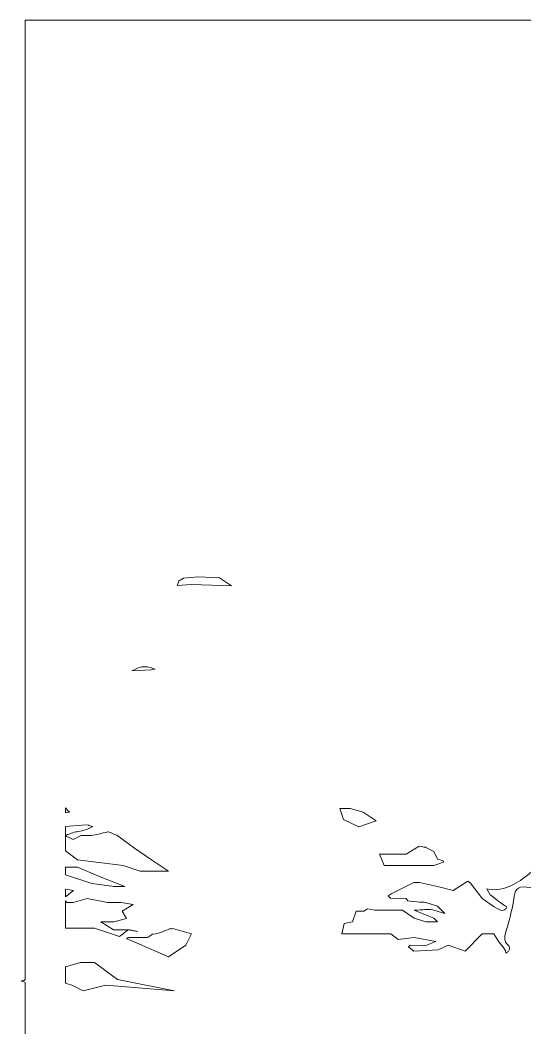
# Model space of a CAD drawing. Extents: x -2 to 9008, y -1000 to 0.
# Drawn here: x 1142.4 to 1392.6, y -499.2 to 0 of the extents above; entities that cross this region are included whole.
import ezdxf

# ---------------------------------------------------------------- set-up
doc = ezdxf.new("R2010")
doc.units = 0
doc.header["$MEASUREMENT"] = 0
doc.layers.add('Layer 1', color=7, linetype='Continuous')

# ---------------------------------------------------------------- blocks, each defined once
blk = doc.blocks.new('block 7')
at = {"layer": 'Layer 1', "lineweight": 0}
for points in [[(1310.378147255858, -399.6099853515607), (1302.728183876949, -396.0100097656195), (1300.838169228518, -390.4599609375), (1305.998142373048, -390.4599609375), (1312.488193642577, -392.3299560546802), (1318.868137490228, -396.6900024414008), (1310.378147255858, -399.6099853515607)], [(1164.958164345699, -430.4199829101508), (1168.918186318358, -431.1900024414008), (1164.958164345699, -434.25), (1164.958164345699, -430.4199829101508)], [(1164.958164345699, -468.97998046875), (1172.398166787108, -466.7999877929597), (1179.278171669917, -466.7999877929597), (1190.588169228518, -475.2799682617097), (1218.848178994138, -480.9299926757812), (1184.928135048827, -478.1099853515607), (1173.618137490228, -480.9299926757812), (1167.968174111327, -478.1099853515607), (1164.958164345699, -477.1099853515607), (1164.958164345699, -468.97998046875)]]:
    blk.add_lwpolyline(points, dxfattribs=at)
for points, knots in [([(1144.958164345699, 0), (1144.958164345699, 0), (1144.958164345699, -387.6699829101508), (1144.958164345699, -387.6699829101508), (1144.958164345699, -387.6699829101508), (1144.958164345699, -389.8999633789008), (1144.958164345699, -389.8999633789008), (1144.958164345699, -389.8999633789008), (1144.958164345699, -402.5799560546802), (1144.958164345699, -402.5799560546802), (1144.958164345699, -402.5799560546802), (1144.958164345699, -409.5499877929597), (1144.958164345699, -409.5499877929597), (1144.958164345699, -409.5499877929597), (1144.958164345699, -416.5599975585901), (1144.958164345699, -416.5599975585901), (1144.958164345699, -416.5599975585901), (1144.958164345699, -422.5199584960901), (1144.958164345699, -422.5199584960901), (1144.958164345699, -422.5199584960901), (1144.958164345699, -455.4899902343695), (1144.958164345699, -455.4899902343695), (1144.958164345699, -455.4899902343695), (1144.958164345699, -470.3200073242097), (1144.958164345699, -470.3200073242097), (1144.958164345699, -470.3200073242097), (1144.958164345699, -475.2000122070312), (1144.958164345699, -475.2000122070312), (1144.678196083978, -475.5700073242097), (1144.208164345699, -475.8800048828107), (1143.438205849608, -475.8800048828107), (1142.388157021478, -475.8800048828107), (1143.608188759757, -476.4500122070312), (1144.958164345699, -476.6699829101508), (1144.958164345699, -476.6699829101508), (1144.958164345699, -485.1599731445312), (1144.958164345699, -485.1599731445312), (1144.958164345699, -485.1599731445312), (1144.958164345699, -492.2399902343695), (1144.958164345699, -492.2399902343695), (1144.958164345699, -492.2399902343695), (1144.958164345699, -500.3099975585901), (1144.958164345699, -500.3099975585901), (1144.958164345699, -500.3099975585901), (1144.958164345699, -518.7000122070312), (1144.958164345699, -518.7000122070312), (1144.958164345699, -518.7000122070312), (1144.958164345699, -531.8200073242097), (1144.958164345699, -531.8200073242097), (1144.958164345699, -531.8200073242097), (1144.958164345699, -558.9099731445312), (1144.958164345699, -558.9099731445312), (1144.958164345699, -558.9099731445312), (1144.958164345699, -597.9199829101508), (1144.958164345699, -597.9199829101508), (1144.958164345699, -597.9199829101508), (1144.958164345699, -624.2699584960901), (1144.958164345699, -624.2699584960901), (1144.958164345699, -624.2699584960901), (1144.958164345699, -625.8499755859302), (1144.958164345699, -625.8499755859302), (1144.958164345699, -625.8499755859302), (1144.958164345699, -634.75), (1144.958164345699, -634.75), (1144.958164345699, -634.75), (1144.958164345699, -703.4099731445312), (1144.958164345699, -703.4099731445312), (1144.958164345699, -703.4099731445312), (1144.958164345699, -1000), (1144.958164345699, -1000), (1144.958164345699, -1000), (2144.9581643457, -1000), (2144.9581643457, -1000), (2144.9581643457, -1000), (2144.9581643457, -576.6799926757812), (2144.9581643457, -576.6799926757812), (2144.9581643457, -576.6799926757812), (2144.9581643457, 0), (2144.9581643457, 0), (2144.9581643457, 0), (1144.958164345699, 0), (1144.958164345699, 0)], [0, 0, 0, 0, 1, 1, 1, 2, 2, 2, 3, 3, 3, 4, 4, 4, 5, 5, 5, 6, 6, 6, 7, 7, 7, 8, 8, 8, 9, 9, 9, 10, 10, 10, 11, 11, 11, 12, 12, 12, 13, 13, 13, 14, 14, 14, 15, 15, 15, 16, 16, 16, 17, 17, 17, 18, 18, 18, 19, 19, 19, 20, 20, 20, 21, 21, 21, 22, 22, 22, 23, 23, 23, 24, 24, 24, 25, 25, 25, 26, 26, 26, 27, 27, 27, 27]), ([(1247.128147255858, -280.2000122070312), (1247.128147255858, -280.2000122070312), (1227.338169228518, -279.5799560546802), (1227.338169228518, -279.5799560546802), (1227.338169228518, -279.5799560546802), (1220.328159462888, -280.0999755859302), (1220.328159462888, -280.0999755859302), (1220.768161904298, -278.8699951171802), (1221.158176552728, -277.6900024414008), (1221.158176552728, -277.6900024414008), (1221.158176552728, -277.6900024414008), (1223.318149697268, -276.4299926757812), (1223.318149697268, -276.4299926757812), (1223.318149697268, -276.4299926757812), (1230.878147255858, -275.75), (1230.878147255858, -275.75), (1230.878147255858, -275.75), (1241.278171669917, -276.3099975585901), (1241.278171669917, -276.3099975585901), (1241.278171669917, -276.3099975585901), (1247.128147255858, -280.2000122070312), (1247.128147255858, -280.2000122070312)], [0, 0, 0, 0, 1, 1, 1, 2, 2, 2, 3, 3, 3, 4, 4, 4, 5, 5, 5, 6, 6, 6, 7, 7, 7, 7]), ([(1209.268161904298, -321.5599975585901), (1209.268161904298, -321.5599975585901), (1207.498142373048, -321.8099975585901), (1207.498142373048, -321.8099975585901), (1207.498142373048, -321.8099975585901), (1197.838169228518, -322.3800048828107), (1197.838169228518, -322.3800048828107), (1197.838169228518, -322.3800048828107), (1197.778171669917, -322.3800048828107), (1197.778171669917, -322.3800048828107), (1199.758152138667, -321.4099731445312), (1201.888157021478, -320.4400024414008), (1202.488193642577, -320.4400024414008), (1203.668186318358, -320.4400024414008), (1203.668186318358, -320.4400024414008), (1205.618137490228, -320.4400024414008), (1206.308139931638, -320.4400024414008), (1207.728183876949, -320.9299926757812), (1209.268161904298, -321.5599975585901)], [0, 0, 0, 0, 1, 1, 1, 2, 2, 2, 3, 3, 3, 4, 4, 4, 5, 5, 5, 6, 6, 6, 6]), ([(1164.958164345699, -392.7399902343695), (1164.958164345699, -392.7399902343695), (1164.958164345699, -390.1400146484302), (1164.958164345699, -390.1400146484302), (1165.448154580077, -390.9099731445312), (1166.108188759768, -391.6799926757812), (1166.868137490228, -392.4199829101508), (1166.868137490228, -392.4199829101508), (1164.958164345699, -392.7399902343695), (1164.958164345699, -392.7399902343695)], [0, 0, 0, 0, 1, 1, 1, 2, 2, 2, 3, 3, 3, 3]), ([(1170.638157021478, -402.0499877929597), (1168.928135048827, -402.0499877929597), (1165.688144814449, -403.5700073242097), (1164.958164345699, -403.9199829101508), (1164.958164345699, -403.9199829101508), (1164.958164345699, -399.4899902343695), (1164.958164345699, -399.4899902343695), (1164.958164345699, -399.4899902343695), (1173.008152138667, -398.8099975585901), (1173.008152138667, -398.8099975585901), (1173.008152138667, -398.8099975585901), (1175.848178994138, -398.6300048828107), (1175.848178994138, -398.6300048828107), (1176.218174111327, -398.8299560546802), (1176.448154580077, -398.9400024414008), (1176.448154580077, -398.9400024414008), (1176.448154580077, -398.9400024414008), (1178.508152138667, -399.4599609375), (1178.508152138667, -399.4599609375), (1175.948154580077, -400.8800048828107), (1172.138157021478, -402.0499877929597), (1170.638157021478, -402.0499877929597)], [0, 0, 0, 0, 1, 1, 1, 2, 2, 2, 3, 3, 3, 4, 4, 4, 5, 5, 5, 6, 6, 6, 7, 7, 7, 7]), ([(1201.888157021478, -421.5599975585901), (1201.888157021478, -421.5599975585901), (1193.408176552728, -418.7399902343695), (1193.408176552728, -418.7399902343695), (1193.408176552728, -418.7399902343695), (1170.788181435548, -415.9099731445312), (1170.788181435548, -415.9099731445312), (1170.788181435548, -415.9099731445312), (1164.958164345699, -411.5299682617097), (1164.958164345699, -411.5299682617097), (1164.958164345699, -411.5299682617097), (1164.958164345699, -404.0599975585901), (1164.958164345699, -404.0599975585901), (1164.958164345699, -404.0599975585901), (1168.698154580077, -405.9299926757812), (1168.698154580077, -405.9299926757812), (1168.698154580077, -405.9299926757812), (1172.588169228518, -403.9899902343695), (1172.588169228518, -403.9899902343695), (1172.588169228518, -403.9899902343695), (1174.528171669917, -403.9899902343695), (1176.468174111327, -403.9899902343695), (1178.408176552728, -403.9899902343695), (1186.188144814449, -402.0499877929597), (1186.188144814449, -402.0499877929597), (1186.188144814449, -402.0499877929597), (1188.398166787108, -403.1499633789008), (1190.328159462888, -403.7000122070312), (1190.328159462888, -403.7000122070312), (1199.068149697268, -410.25), (1199.068149697268, -410.25), (1199.068149697268, -410.25), (1207.548191201167, -415.9099731445312), (1207.548191201167, -415.9099731445312), (1207.548191201167, -415.9099731445312), (1216.028171669917, -421.5599975585901), (1216.028171669917, -421.5599975585901), (1216.028171669917, -421.5599975585901), (1201.888157021478, -421.5599975585901), (1201.888157021478, -421.5599975585901)], [0, 0, 0, 0, 1, 1, 1, 2, 2, 2, 3, 3, 3, 4, 4, 4, 5, 5, 5, 6, 6, 6, 7, 7, 7, 8, 8, 8, 9, 9, 9, 10, 10, 10, 11, 11, 11, 12, 12, 12, 13, 13, 13, 13]), ([(1320.628147255858, -413.0799560546802), (1320.628147255858, -413.0799560546802), (1333.718174111327, -413.0799560546802), (1333.718174111327, -413.0799560546802), (1333.718174111327, -413.0799560546802), (1340.298191201167, -409.1799926757812), (1340.298191201167, -409.1799926757812), (1342.128147255858, -409.5299682617097), (1343.578159462888, -409.8200073242097), (1343.578159462888, -409.8200073242097), (1343.578159462888, -409.8200073242097), (1347.458164345699, -411.7600097656195), (1347.458164345699, -411.7600097656195), (1347.458164345699, -411.7600097656195), (1349.408176552728, -415.6499633789008), (1349.408176552728, -415.6499633789008), (1349.408176552728, -415.6499633789008), (1353.238193642577, -416.5399780273401), (1352.288181435548, -417.0700073242097), (1352.288181435548, -417.0700073242097), (1347.528171669917, -418.7399902343695), (1347.528171669917, -418.7399902343695), (1347.528171669917, -418.7399902343695), (1322.828159462888, -418.7399902343695), (1322.828159462888, -418.7399902343695), (1322.828159462888, -418.7399902343695), (1320.628147255858, -413.0799560546802), (1320.628147255858, -413.0799560546802)], [0, 0, 0, 0, 1, 1, 1, 2, 2, 2, 3, 3, 3, 4, 4, 4, 5, 5, 5, 6, 6, 6, 7, 7, 7, 8, 8, 8, 9, 9, 9, 9]), ([(1331.918186318358, -440.9099731445312), (1331.918186318358, -440.9099731445312), (1337.748142373048, -444.7999877929597), (1337.748142373048, -444.7999877929597), (1337.748142373048, -444.7999877929597), (1343.578159462888, -446.7399902343695), (1343.578159462888, -446.7399902343695), (1343.578159462888, -446.7399902343695), (1349.408176552728, -446.7399902343695), (1349.408176552728, -446.7399902343695), (1349.408176552728, -446.7399902343695), (1347.458164345699, -444.7999877929597), (1347.458164345699, -444.7999877929597), (1347.458164345699, -444.7999877929597), (1342.488193642577, -442.8599853515607), (1342.488193642577, -442.8599853515607), (1342.488193642577, -442.8599853515607), (1337.748142373048, -440.9099731445312), (1337.748142373048, -440.9099731445312), (1337.748142373048, -440.9099731445312), (1337.728183876949, -440.8900146484302), (1337.728183876949, -440.8900146484302), (1339.558139931638, -440.8599853515607), (1342.138157021478, -440.7899780273401), (1342.978183876949, -440.5799560546802), (1344.328159462888, -440.2699584960901), (1347.458164345699, -440.9099731445312), (1347.458164345699, -440.9099731445312), (1347.458164345699, -440.9099731445312), (1352.978183876949, -442.5399780273401), (1352.978183876949, -442.5399780273401), (1352.978183876949, -442.5399780273401), (1349.408176552728, -438.9699707031195), (1349.408176552728, -438.9699707031195), (1349.408176552728, -438.9699707031195), (1343.578159462888, -437.0299682617097), (1343.578159462888, -437.0299682617097), (1343.578159462888, -437.0299682617097), (1338.168186318358, -437.0199584960901), (1334.618137490228, -436.2099609375), (1334.618137490228, -436.2099609375), (1333.858188759768, -435.0799560546802), (1333.858188759768, -435.0799560546802), (1333.858188759768, -435.0799560546802), (1326.088169228518, -435.0100097656195), (1326.088169228518, -435.0100097656195), (1326.088169228518, -435.0100097656195), (1324.818149697268, -433.7899780273401), (1324.818149697268, -433.7899780273401), (1324.818149697268, -433.7899780273401), (1326.288181435548, -432.8699951171802), (1326.288181435548, -432.8699951171802), (1326.288181435548, -432.8699951171802), (1337.558139931638, -427.22998046875), (1337.558139931638, -427.22998046875), (1337.558139931638, -427.22998046875), (1340.338169228518, -427.22998046875), (1340.338169228518, -427.22998046875), (1340.338169228518, -427.22998046875), (1349.408176552728, -429.25), (1349.408176552728, -429.25), (1349.408176552728, -429.25), (1357.178135048827, -431.1900024414008), (1357.178135048827, -431.1900024414008), (1357.178135048827, -431.1900024414008), (1364.318149697268, -426.5700073242097), (1364.318149697268, -426.5700073242097), (1364.318149697268, -426.5700073242097), (1365.658176552728, -427.4699707031195), (1365.658176552728, -427.4699707031195), (1365.658176552728, -427.4699707031195), (1371.718174111327, -435.2399902343695), (1371.718174111327, -435.2399902343695), (1371.718174111327, -435.2399902343695), (1379.258152138667, -441.0700073242097), (1381.208164345699, -441.0700073242097), (1383.148166787108, -441.0700073242097), (1384.088169228518, -439.1300048828107), (1383.608188759768, -439.1300048828107), (1383.148166787108, -439.1300048828107), (1375.378147255858, -433.2999877929597), (1375.378147255858, -433.2999877929597), (1375.378147255858, -433.2999877929597), (1373.838169228518, -430.3900146484302), (1373.838169228518, -430.3900146484302), (1377.598178994138, -431.22998046875), (1382.348178994138, -430.8900146484302), (1388.158176552728, -427.5499877929597), (1394.238193642577, -424.0599975585901), (1399.788181435548, -418.2000122070312), (1405.498142373048, -414.2600097656195), (1405.508152138667, -417.7399902343695), (1404.718174111327, -422.8499755859302), (1404.418186318358, -424.7000122070312), (1403.938144814449, -427.6099853515607), (1398.108188759768, -430.2699584960901), (1393.418186318358, -429.4899902343695), (1388.728183876949, -428.7099609375), (1387.458164345699, -431.3200073242097), (1387.128147255858, -435.4400024414008), (1386.798191201167, -439.5599975585901), (1383.948154580077, -449.1699829101508), (1382.978183876949, -452.5199584960901), (1382.018161904298, -455.8599853515607), (1383.518161904298, -457.5399780273401), (1384.138157021478, -458.0299682617097), (1384.768161904298, -458.5199584960901), (1385.748142373048, -460.0799560546802), (1384.478183876949, -461.1499633789008), (1384.148166787108, -461.4299926757812), (1383.798191201167, -461.8200073242097), (1383.478183876949, -462.2799682617097), (1383.308139931638, -461.8699951171802), (1383.138157021478, -461.4599609375), (1382.998142373048, -461.0299682617097), (1382.998142373048, -461.0299682617097), (1382.038181435548, -459.3200073242097), (1382.038181435548, -459.3200073242097), (1382.038181435548, -459.3200073242097), (1379.768161904298, -456.5499877929597), (1379.768161904298, -456.5499877929597), (1379.768161904298, -456.5499877929597), (1377.178135048827, -452.6599731445312), (1377.178135048827, -452.6599731445312), (1377.178135048827, -452.6599731445312), (1371.418186318358, -452.6599731445312), (1371.418186318358, -452.6599731445312), (1371.418186318358, -452.6599731445312), (1363.038181435548, -461.1400146484302), (1363.038181435548, -461.1400146484302), (1363.038181435548, -461.1400146484302), (1354.558139931638, -458.3099975585901), (1354.558139931638, -458.3099975585901), (1354.558139931638, -458.3099975585901), (1349.738193642577, -460.5199584960901), (1349.738193642577, -460.5199584960901), (1349.738193642577, -460.5199584960901), (1337.588169228518, -461.1400146484302), (1337.588169228518, -461.1400146484302), (1337.588169228518, -461.1400146484302), (1334.888157021478, -459.1300048828107), (1334.888157021478, -459.1300048828107), (1334.888157021478, -459.1300048828107), (1335.798191201167, -458.1799926757812), (1335.798191201167, -458.1799926757812), (1335.798191201167, -458.1799926757812), (1343.578159462888, -458.3999633789008), (1343.578159462888, -458.3999633789008), (1343.578159462888, -458.3999633789008), (1348.538181435548, -456.4599609375), (1348.538181435548, -456.4599609375), (1348.538181435548, -456.4599609375), (1337.748142373048, -454.5100097656195), (1337.748142373048, -454.5100097656195), (1337.748142373048, -454.5100097656195), (1333.858188759768, -454.8699951171802), (1333.858188759768, -454.8699951171802), (1333.858188759768, -454.8699951171802), (1329.838169228518, -455.3800048828107), (1329.838169228518, -455.3800048828107), (1329.838169228518, -455.3800048828107), (1326.178135048827, -452.6599731445312), (1326.178135048827, -452.6599731445312), (1326.178135048827, -452.6599731445312), (1301.888157021478, -452.6599731445312), (1301.888157021478, -452.6599731445312), (1301.888157021478, -452.6599731445312), (1303.028171669917, -447.5299682617097), (1303.028171669917, -447.5299682617097), (1303.028171669917, -447.5299682617097), (1307.228183876949, -446.7399902343695), (1307.228183876949, -446.7399902343695), (1307.228183876949, -446.7399902343695), (1309.068149697268, -441.3499755859302), (1309.068149697268, -441.3499755859302), (1309.068149697268, -441.3499755859302), (1312.778171669917, -441.3499755859302), (1312.778171669917, -441.3499755859302), (1312.778171669917, -441.3499755859302), (1314.618137490228, -440.2000122070312), (1314.618137490228, -440.2000122070312), (1314.618137490228, -440.2000122070312), (1318.308139931638, -440.9099731445312), (1318.308139931638, -440.9099731445312), (1318.308139931638, -440.9099731445312), (1331.918186318358, -440.9099731445312), (1331.918186318358, -440.9099731445312)], [0, 0, 0, 0, 1, 1, 1, 2, 2, 2, 3, 3, 3, 4, 4, 4, 5, 5, 5, 6, 6, 6, 7, 7, 7, 8, 8, 8, 9, 9, 9, 10, 10, 10, 11, 11, 11, 12, 12, 12, 13, 13, 13, 14, 14, 14, 15, 15, 15, 16, 16, 16, 17, 17, 17, 18, 18, 18, 19, 19, 19, 20, 20, 20, 21, 21, 21, 22, 22, 22, 23, 23, 23, 24, 24, 24, 25, 25, 25, 26, 26, 26, 27, 27, 27, 28, 28, 28, 29, 29, 29, 30, 30, 30, 31, 31, 31, 32, 32, 32, 33, 33, 33, 34, 34, 34, 35, 35, 35, 36, 36, 36, 37, 37, 37, 38, 38, 38, 39, 39, 39, 40, 40, 40, 41, 41, 41, 42, 42, 42, 43, 43, 43, 44, 44, 44, 45, 45, 45, 46, 46, 46, 47, 47, 47, 48, 48, 48, 49, 49, 49, 50, 50, 50, 51, 51, 51, 52, 52, 52, 53, 53, 53, 54, 54, 54, 55, 55, 55, 56, 56, 56, 57, 57, 57, 58, 58, 58, 59, 59, 59, 60, 60, 60, 61, 61, 61, 62, 62, 62, 62]), ([(1189.058139931638, -429.25), (1189.058139931638, -429.25), (1177.978183876949, -427.6099853515607), (1177.978183876949, -427.6099853515607), (1177.978183876949, -427.6099853515607), (1164.958164345699, -423.4699707031195), (1164.958164345699, -423.4699707031195), (1164.958164345699, -423.4699707031195), (1164.958164345699, -419.5299682617097), (1164.958164345699, -419.5299682617097), (1164.958164345699, -419.5299682617097), (1170.778171669917, -419.5299682617097), (1170.778171669917, -419.5299682617097), (1170.778171669917, -419.5299682617097), (1182.098178994138, -424.3900146484302), (1182.098178994138, -424.3900146484302), (1182.098178994138, -424.3900146484302), (1194.258152138667, -429.25), (1194.258152138667, -429.25), (1191.418186318358, -429.25), (1189.058139931638, -429.25), (1189.058139931638, -429.25)], [0, 0, 0, 0, 1, 1, 1, 2, 2, 2, 3, 3, 3, 4, 4, 4, 5, 5, 5, 6, 6, 6, 7, 7, 7, 7]), ([(1195.088169228518, -445.0199584960901), (1195.088169228518, -445.0199584960901), (1188.778171669917, -446.7399902343695), (1188.778171669917, -446.7399902343695), (1188.778171669917, -446.7399902343695), (1182.448154580077, -446.7399902343695), (1182.448154580077, -446.7399902343695), (1182.448154580077, -446.7399902343695), (1188.638157021478, -450.6300048828107), (1188.638157021478, -450.6300048828107), (1188.638157021478, -450.6300048828107), (1195.898166787108, -450.6300048828107), (1195.898166787108, -450.6300048828107), (1195.898166787108, -450.6300048828107), (1196.838169228518, -450.6300048828107), (1196.838169228518, -450.6300048828107), (1196.838169228518, -450.6300048828107), (1200.708164345699, -451.47998046875), (1200.708164345699, -451.47998046875), (1200.708164345699, -451.47998046875), (1195.898166787108, -450.6300048828107), (1195.898166787108, -450.6300048828107), (1195.898166787108, -450.6300048828107), (1193.768161904298, -452.3299560546802), (1191.708164345699, -453.97998046875), (1191.708164345699, -453.97998046875), (1179.278171669917, -449.8299560546802), (1179.278171669917, -449.8299560546802), (1179.278171669917, -449.8299560546802), (1164.958164345699, -449.8299560546802), (1164.958164345699, -449.8299560546802), (1164.958164345699, -449.8299560546802), (1164.958164345699, -436.2999877929597), (1164.958164345699, -436.2999877929597), (1164.958164345699, -436.2999877929597), (1165.598178994138, -437.0299682617097), (1165.598178994138, -437.0299682617097), (1165.598178994138, -437.0299682617097), (1168.698154580077, -437.0299682617097), (1168.698154580077, -437.0299682617097), (1168.698154580077, -437.0299682617097), (1175.678135048827, -435.0799560546802), (1175.678135048827, -435.0799560546802), (1175.678135048827, -435.0799560546802), (1185.758152138667, -437.0299682617097), (1185.758152138667, -437.0299682617097), (1185.758152138667, -437.0299682617097), (1192.518161904298, -437.0299682617097), (1192.518161904298, -437.0299682617097), (1192.518161904298, -437.0299682617097), (1198.458164345699, -438.1400146484302), (1198.458164345699, -438.1400146484302), (1198.458164345699, -438.1400146484302), (1192.988193642577, -441.3499755859302), (1192.988193642577, -441.3499755859302), (1192.988193642577, -441.3499755859302), (1195.088169228518, -445.0199584960901), (1195.088169228518, -445.0199584960901)], [0, 0, 0, 0, 1, 1, 1, 2, 2, 2, 3, 3, 3, 4, 4, 4, 5, 5, 5, 6, 6, 6, 7, 7, 7, 8, 8, 8, 9, 9, 9, 10, 10, 10, 11, 11, 11, 12, 12, 12, 13, 13, 13, 14, 14, 14, 15, 15, 15, 16, 16, 16, 17, 17, 17, 18, 18, 18, 19, 19, 19, 19]), ([(1224.508152138667, -458.3099975585901), (1224.508152138667, -458.3099975585901), (1216.028171669917, -463.9699707031195), (1216.028171669917, -463.9699707031195), (1216.028171669917, -463.9699707031195), (1196.238193642577, -455.4899902343695), (1196.238193642577, -455.4899902343695), (1196.238193642577, -455.4899902343695), (1195.168186318358, -455.1300048828107), (1195.168186318358, -455.1300048828107), (1195.618137490228, -454.7899780273401), (1195.898166787108, -454.5100097656195), (1195.898166787108, -454.5100097656195), (1195.898166787108, -454.5100097656195), (1195.898166787108, -454.5100097656195), (1197.838169228518, -454.5100097656195), (1199.788181435548, -454.5100097656195), (1205.618137490228, -454.5100097656195), (1205.618137490228, -454.5100097656195), (1205.618137490228, -454.5100097656195), (1207.558139931638, -452.5700073242097), (1209.498142373048, -452.5700073242097), (1210.998142373048, -452.5700073242097), (1214.818149697268, -450.7699584960901), (1216.498142373048, -450.1799926757812), (1216.498142373048, -450.1799926757812), (1217.318149697268, -450.0700073242097), (1217.318149697268, -450.0700073242097), (1217.308139931638, -450.2199707031195), (1217.638157021478, -450.1699829101508), (1218.088169228518, -450.0199584960901), (1218.088169228518, -450.0199584960901), (1227.338169228518, -452.6599731445312), (1227.338169228518, -452.6599731445312), (1227.338169228518, -452.6599731445312), (1224.508152138667, -458.3099975585901), (1224.508152138667, -458.3099975585901)], [0, 0, 0, 0, 1, 1, 1, 2, 2, 2, 3, 3, 3, 4, 4, 4, 5, 5, 5, 6, 6, 6, 7, 7, 7, 8, 8, 8, 9, 9, 9, 10, 10, 10, 11, 11, 11, 12, 12, 12, 12])]:
    blk.add_open_spline(points, degree=3, knots=knots, dxfattribs=at)

msp = doc.modelspace()

# ---------------------------------------------------------------- block references
at = {"layer": 'Layer 1'}
msp.add_blockref('block 7', (0, 0), dxfattribs=at)

doc.saveas('drawing.dxf')
